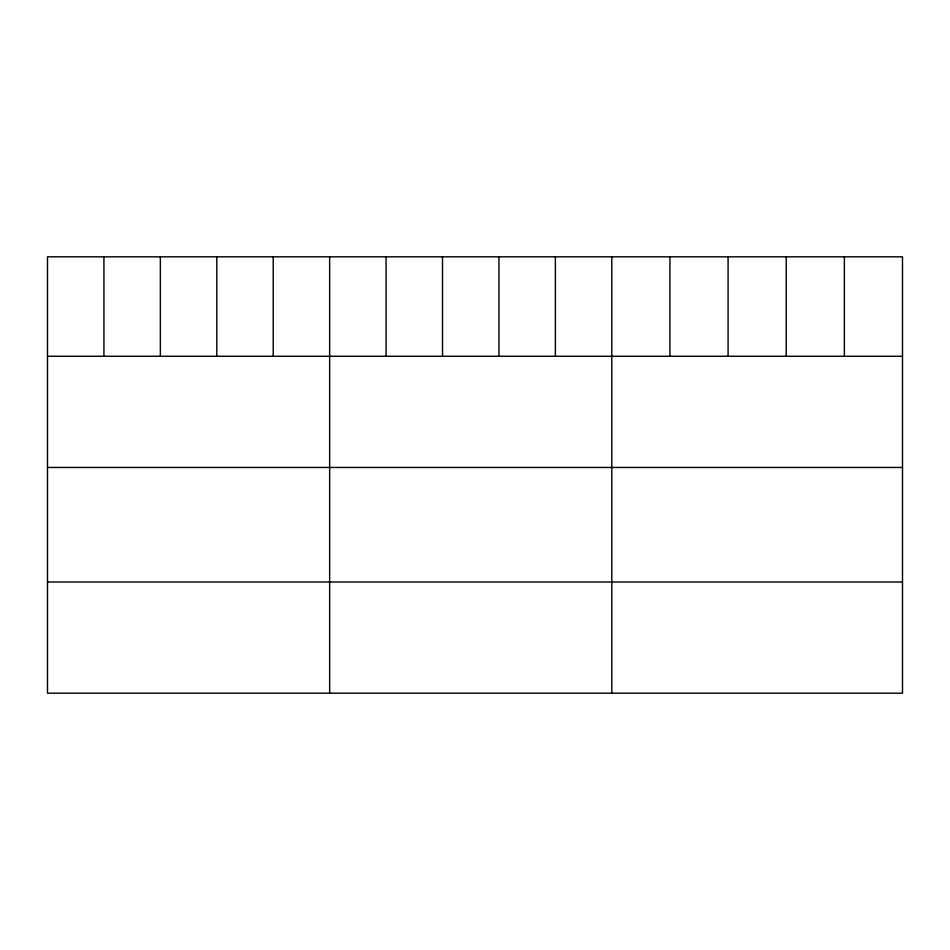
<?xml version="1.0" encoding="UTF-8"?>
<svg xmlns="http://www.w3.org/2000/svg" width="950" height="950" viewBox="0 0 950 950"><rect width="100%" height="100%" fill="white"/><g stroke="black" fill="none" stroke-linecap="round" stroke-linejoin="round"><path stroke-width="1.43" d="M902.5 356.274L902.5 693.179L47.5 693.179L47.5 256.821L902.5 256.821L902.5 356.274L47.5 356.274M47.5 467.459L902.5 467.459M47.5 582.006L902.5 582.006M844.36 256.821L844.36 356.274M786.22 256.821L786.22 356.274M728.08 256.821L728.08 356.274M669.94 256.821L669.94 356.274M611.8 256.821L611.8 693.179M555.37 256.821L555.37 356.274M498.94 256.821L498.94 356.274M442.51 256.821L442.51 356.274M386.08 256.821L386.08 356.274M329.65 256.821L329.65 693.179M273.22 256.821L273.22 356.274M216.79 256.821L216.79 356.274M160.36 256.821L160.36 356.274M103.93 256.821L103.93 356.274"/></g></svg>
